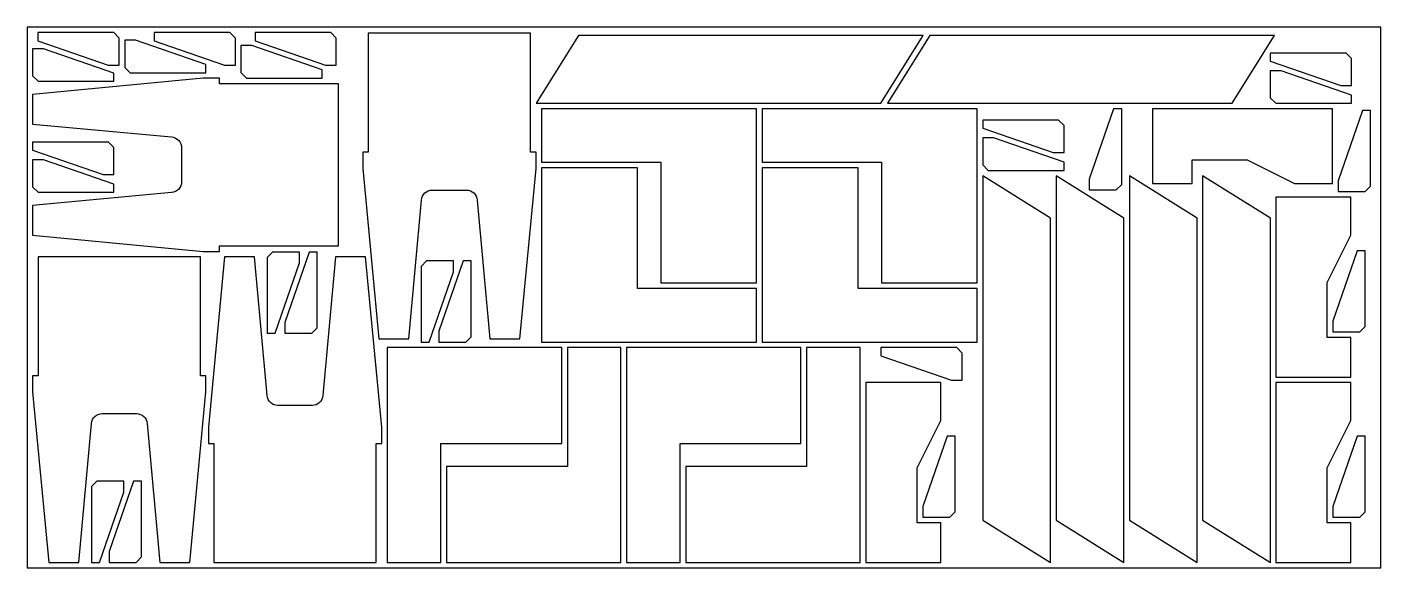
# Model space of a CAD drawing. Header units: metres. Extents: x 0 to 2500, y 0 to 1000.
import ezdxf

# ---------------------------------------------------------------- set-up
doc = ezdxf.new("R2010")
doc.units = ezdxf.units.M

msp = doc.modelspace()

# ---------------------------------------------------------------- linework, layer by layer
for points in [[(0, 0), (2500, 0), (2500, 1000), (0, 1000)], [(150, 929.7), (170, 929.7), (170, 979.7), (160, 989.7), (20, 989.7), (20, 974.7)], [(200.3, 975.5), (180.3, 975.5), (180.3, 925.5), (190.3, 915.5), (330.3, 915.5), (330.3, 930.5)], [(364.7, 929.7), (384.7, 929.7), (384.7, 979.7), (374.7, 989.7), (234.7, 989.7), (234.7, 974.7)], [(551, 929.7), (571, 929.7), (571, 979.7), (561, 989.7), (421, 989.7), (421, 974.7)], [(1576.7, 859.2), (1654.7, 984.2), (1018.2, 984.2), (940.2, 859.2)], [(2225.5, 859.2), (2303.5, 984.2), (1667, 984.2), (1589, 859.2)], [(30.3, 960), (10.3, 960), (10.3, 910), (20.3, 900), (160.3, 900), (160.3, 915)], [(415, 965.7), (395, 965.7), (395, 915.7), (405, 905.7), (545, 905.7), (545, 920.7)], [(2425.7, 891.9), (2445.7, 891.9), (2445.7, 941.9), (2435.7, 951.9), (2295.7, 951.9), (2295.7, 936.9)], [(2315.7, 919.2), (2295.7, 919.2), (2295.7, 869.2), (2305.7, 859.2), (2445.7, 859.2), (2445.7, 874.2)], [(1347.2, 527), (1347.2, 849), (950.2, 849), (950.2, 750), (1170.2, 750), (1170.2, 527)], [(1754.5, 527), (1754.5, 849), (1357.5, 849), (1357.5, 750), (1577.5, 750), (1577.5, 527)], [(1894.8, 767.8), (1914.8, 767.8), (1914.8, 817.8), (1904.8, 827.8), (1764.8, 827.8), (1764.8, 812.8)], [(1961.3, 719), (1961.3, 699), (2011.3, 699), (2021.3, 709), (2021.3, 849), (2006.3, 849)], [(2151.2, 710.5), (2151.2, 754.3), (2253.2, 754.3), (2340.6, 710.5), (2410.8, 710.5), (2410.8, 849.1), (2078.2, 849.1), (2078.2, 710.5)], [(2421, 715.7), (2421, 695.7), (2471, 695.7), (2481, 705.7), (2481, 845.7), (2466, 845.7)], [(140.3, 727.3), (160.3, 727.3), (160.3, 777.3), (150.3, 787.3), (10.3, 787.3), (10.3, 772.3)], [(1784.8, 795), (1764.8, 795), (1764.8, 745), (1774.8, 735), (1914.8, 735), (1914.8, 750)], [(30.3, 754.5), (10.3, 754.5), (10.3, 704.5), (20.3, 694.5), (160.3, 694.5), (160.3, 709.5)], [(950.2, 739.5), (950.2, 417.5), (1347.2, 417.5), (1347.2, 516.5), (1127.2, 516.5), (1127.2, 739.5)], [(1357.5, 739.5), (1357.5, 417.5), (1754.5, 417.5), (1754.5, 516.5), (1534.5, 516.5), (1534.5, 739.5)], [(1764.8, 88.3), (1889.8, 10.3), (1889.8, 646.9), (1764.8, 724.9)], [(1900.2, 88.3), (2025.2, 10.3), (2025.2, 646.9), (1900.2, 724.9)], [(2035.5, 88.3), (2160.5, 10.3), (2160.5, 646.9), (2035.5, 724.9)], [(2170.8, 88.3), (2295.8, 10.3), (2295.8, 646.9), (2170.8, 724.9)], [(2444.7, 426), (2400.9, 426), (2400.9, 528), (2444.7, 615.5), (2444.7, 685.6), (2306.2, 685.6), (2306.2, 353), (2444.7, 353)], [(503.2, 564), (503.2, 584), (453.2, 584), (443.2, 574), (443.2, 434), (458.2, 434)], [(475.9, 454), (475.9, 434), (525.9, 434), (535.9, 444), (535.9, 584), (520.9, 584)], [(2411.2, 456.3), (2411.2, 436.3), (2461.2, 436.3), (2471.2, 446.3), (2471.2, 586.3), (2456.2, 586.3)], [(787.5, 547.5), (787.5, 567.5), (737.5, 567.5), (727.5, 557.5), (727.5, 417.5), (742.5, 417.5)], [(760.3, 437.5), (760.3, 417.5), (810.3, 417.5), (820.3, 427.5), (820.3, 567.5), (805.3, 567.5)], [(987.2, 407.3), (665.2, 407.3), (665.2, 10.3), (764.2, 10.3), (764.2, 230.3), (987.2, 230.3)], [(774.7, 10.3), (1096.7, 10.3), (1096.7, 407.3), (997.7, 407.3), (997.7, 187.3), (774.7, 187.3)], [(1429, 407.3), (1107, 407.3), (1107, 10.3), (1206, 10.3), (1206, 230.3), (1429, 230.3)], [(1216.5, 10.3), (1538.5, 10.3), (1538.5, 407.3), (1439.5, 407.3), (1439.5, 187.3), (1216.5, 187.3)], [(1706.8, 347.3), (1726.8, 347.3), (1726.8, 397.3), (1716.8, 407.3), (1576.8, 407.3), (1576.8, 392.3)], [(1687.4, 83.3), (1643.6, 83.3), (1643.6, 185.3), (1687.4, 272.8), (1687.4, 343), (1548.8, 343), (1548.8, 10.3), (1687.4, 10.3)], [(2444.7, 83.3), (2400.9, 83.3), (2400.9, 185.3), (2444.7, 272.8), (2444.7, 343), (2306.2, 343), (2306.2, 10.3), (2444.7, 10.3)], [(1653.8, 113.7), (1653.8, 93.7), (1703.8, 93.7), (1713.8, 103.7), (1713.8, 243.7), (1698.8, 243.7)], [(2411.2, 113.7), (2411.2, 93.7), (2461.2, 93.7), (2471.2, 103.7), (2471.2, 243.7), (2456.2, 243.7)], [(178.7, 140.3), (178.7, 160.3), (128.7, 160.3), (118.7, 150.3), (118.7, 10.3), (133.7, 10.3)], [(151.4, 30.3), (151.4, 10.3), (201.4, 10.3), (211.4, 20.3), (211.4, 160.3), (196.4, 160.3)]]:
    msp.add_lwpolyline(points, close=True)
for points in [[(929.8, 988.5), (629.8, 988.5), (629.8, 768.5), (619.8, 768.5), (619.8, 738.5), (649.8, 423.5), (704.8, 423.5), (728.4, 680.1, -0.39156), (748.3, 698.5), (811.3, 698.5, -0.39156), (831.3, 680.1), (854.8, 423.5), (909.8, 423.5), (939.8, 738.5), (939.8, 768.5), (929.8, 768.5)], [(575.3, 595.3), (575.3, 895.3), (355.3, 895.3), (355.3, 905.3), (325.3, 905.3), (10.3, 875.3), (10.3, 820.3), (266.9, 796.8, -0.39156), (285.3, 776.8), (285.3, 713.8, -0.39156), (266.9, 693.9), (10.3, 670.3), (10.3, 615.3), (325.3, 585.3), (355.3, 585.3), (355.3, 595.3)], [(320.3, 575.3), (20.3, 575.3), (20.3, 355.3), (10.3, 355.3), (10.3, 325.3), (40.3, 10.3), (95.3, 10.3), (118.9, 266.9, -0.39156), (138.8, 285.3), (201.8, 285.3, -0.39156), (221.8, 266.9), (245.3, 10.3), (300.3, 10.3), (330.3, 325.3), (330.3, 355.3), (320.3, 355.3)], [(344.8, 10.3), (644.8, 10.3), (644.8, 230.3), (654.8, 230.3), (654.8, 260.3), (624.8, 575.3), (569.8, 575.3), (546.3, 318.8, -0.39156), (526.3, 300.3), (463.3, 300.3, -0.39156), (443.4, 318.8), (419.8, 575.3), (364.8, 575.3), (334.8, 260.3), (334.8, 230.3), (344.8, 230.3)]]:
    msp.add_lwpolyline(points, format="xyb", close=True)

doc.saveas('drawing.dxf')
